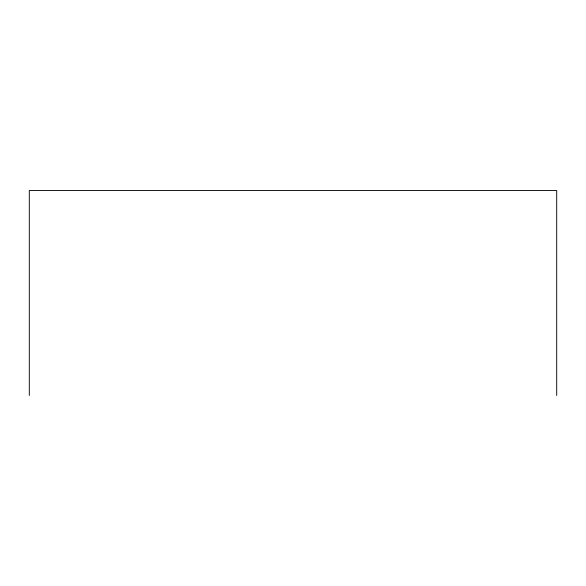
<?xml version="1.0" encoding="UTF-8"?>
<svg xmlns="http://www.w3.org/2000/svg" width="586" height="586" viewBox="0 0 586 586"><rect width="100%" height="100%" fill="white"/><g stroke="black" fill="none" stroke-linecap="round" stroke-linejoin="round"><path stroke-width="0.88" d="M556.7 395.462L556.7 190.538L29.3 190.538L29.3 395.462"/></g></svg>
